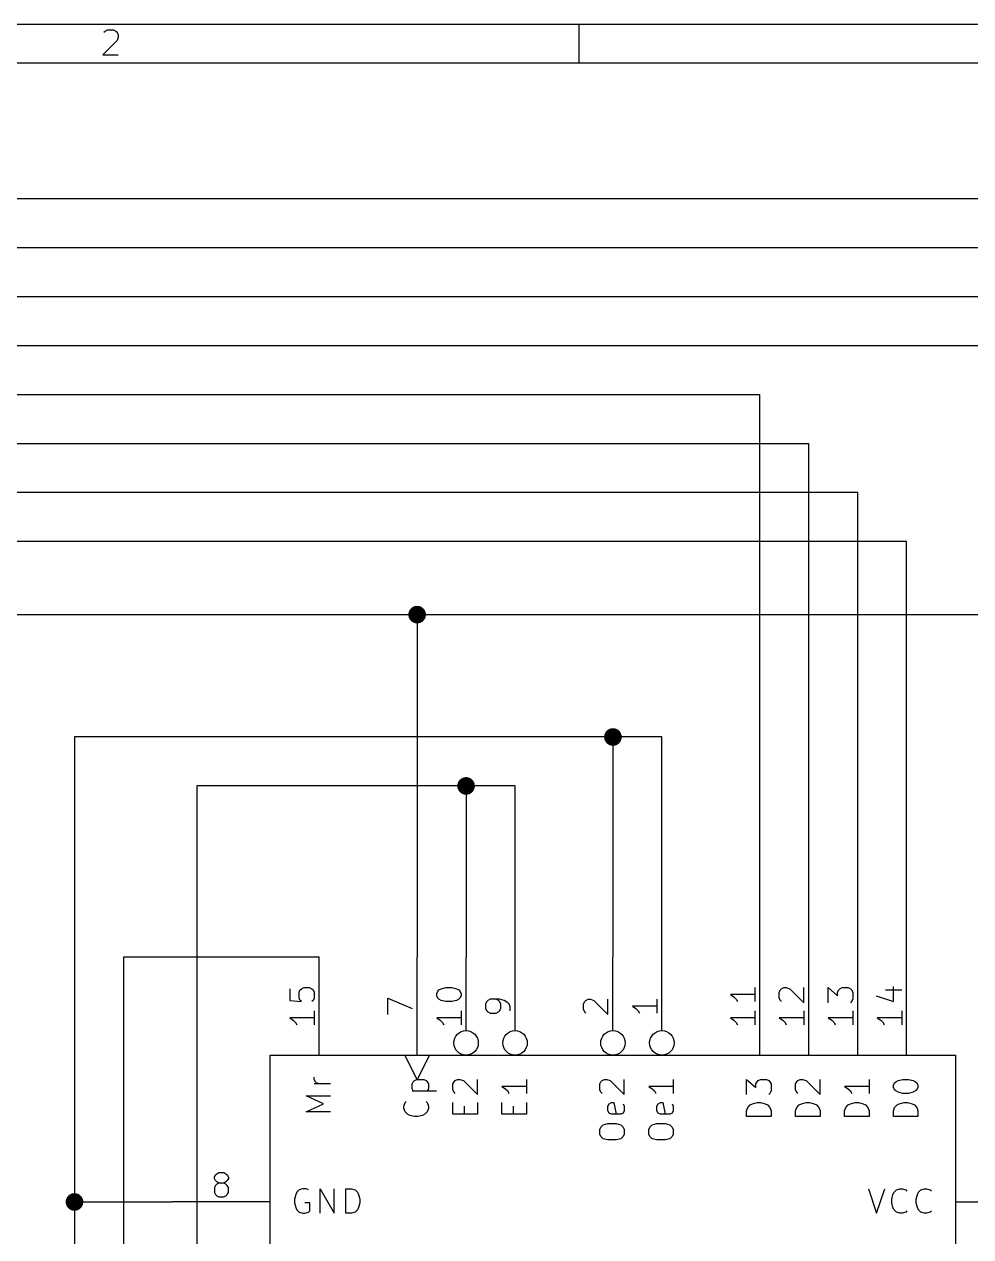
# Model space of a CAD drawing. Extents: x 0.4 to 11.3, y -7.9 to -0.4.
# Drawn here: x 3.197 to 5.131, y -2.871 to -0.394 of the extents above; entities that cross this region are included whole.
import ezdxf

# ---------------------------------------------------------------- set-up
doc = ezdxf.new("R2010")
doc.units = 0
doc.header["$MEASUREMENT"] = 0
for name, color, linetype in [('CYAN2', 4, 'CONTINUOUS'), ('GREEN3', 91, 'CONTINUOUS'), ('LYELLOW', 51, 'CONTINUOUS'), ('RED2', 1, 'CONTINUOUS'), ('RED3', 11, 'CONTINUOUS')]:
    doc.layers.add(name, color=color, linetype=linetype)

msp = doc.modelspace()

# ---------------------------------------------------------------- linework, layer by layer
at = {"layer": 'CYAN2', "linetype": 'CONTINUOUS'}
for p, q in [((3.7898, -2.5495), (3.7898, -2.5448)), ((3.7922, -2.5543), (3.7898, -2.5495)), ((3.9946, -2.5519), (3.9993, -2.5495)), ((3.9993, -2.5495), (4.0136, -2.5495)), ((4.0136, -2.5495), (4.0184, -2.5519)), ((4.0779, -2.5519), (4.0827, -2.5495)), ((4.0827, -2.5495), (4.0874, -2.5495)), ((4.0874, -2.5495), (4.0946, -2.5519)), ((4.1231, -2.5805), (4.1231, -2.5495)), ((4.2231, -2.5495), (4.2231, -2.5781)), ((4.3779, -2.5519), (4.3827, -2.5495)), ((4.3827, -2.5495), (4.3874, -2.5495)), ((4.3874, -2.5495), (4.3946, -2.5519)), ((4.4231, -2.5805), (4.4231, -2.5495)), ((4.5231, -2.5495), (4.5231, -2.5781)), ((4.6731, -2.5805), (4.6731, -2.5495)), ((4.6731, -2.5495), (4.6922, -2.5662)), ((4.6969, -2.5519), (4.7017, -2.5495)), ((4.7017, -2.5495), (4.7136, -2.5495)), ((4.7136, -2.5495), (4.7184, -2.5519)), ((4.7779, -2.5519), (4.7827, -2.5495)), ((4.7827, -2.5495), (4.7874, -2.5495)), ((4.7874, -2.5495), (4.7946, -2.5519)), ((4.8231, -2.5805), (4.8231, -2.5495)), ((4.9231, -2.5495), (4.9231, -2.5781)), ((4.9827, -2.5519), (4.9922, -2.5495)), ((4.9922, -2.5495), (5.0041, -2.5495)), ((5.0041, -2.5495), (5.0136, -2.5519)), ((3.8231, -2.559), (3.7898, -2.559)), ((3.7946, -2.5567), (3.7922, -2.5543)), ((3.7993, -2.559), (3.7946, -2.5567)), ((3.9898, -2.559), (3.9922, -2.5543)), ((3.9898, -2.5686), (3.9898, -2.559)), ((3.9922, -2.5733), (3.9898, -2.5686)), ((3.9898, -2.5733), (4.0398, -2.5733)), ((3.9922, -2.5543), (3.9946, -2.5519)), ((4.0184, -2.5519), (4.0208, -2.5543)), ((4.0208, -2.5543), (4.0231, -2.559)), ((4.0231, -2.5686), (4.0208, -2.5733)), ((4.0231, -2.559), (4.0231, -2.5686)), ((4.0731, -2.559), (4.0755, -2.5543)), ((4.0731, -2.5709), (4.0731, -2.559)), ((4.0755, -2.5757), (4.0731, -2.5709)), ((4.0755, -2.5543), (4.0779, -2.5519)), ((4.0779, -2.5781), (4.0755, -2.5757)), ((4.0946, -2.5519), (4.1231, -2.5805)), ((4.2231, -2.5638), (4.1731, -2.5638)), ((4.1731, -2.5638), (4.1803, -2.5686)), ((4.1803, -2.5686), (4.185, -2.5733)), ((4.185, -2.5733), (4.1874, -2.5781)), ((4.3731, -2.559), (4.3755, -2.5543)), ((4.3731, -2.5709), (4.3731, -2.559)), ((4.3755, -2.5757), (4.3731, -2.5709)), ((4.3755, -2.5543), (4.3779, -2.5519)), ((4.3779, -2.5781), (4.3755, -2.5757)), ((4.3946, -2.5519), (4.4231, -2.5805)), ((4.5231, -2.5638), (4.4731, -2.5638)), ((4.4731, -2.5638), (4.4803, -2.5686)), ((4.4803, -2.5686), (4.485, -2.5733)), ((4.485, -2.5733), (4.4874, -2.5781)), ((4.6922, -2.559), (4.6946, -2.5543)), ((4.6922, -2.5662), (4.6922, -2.559)), ((4.6946, -2.5543), (4.6969, -2.5519)), ((4.7184, -2.5519), (4.7208, -2.5543)), ((4.7208, -2.5543), (4.7231, -2.559)), ((4.7231, -2.5733), (4.7208, -2.5781)), ((4.7231, -2.559), (4.7231, -2.5733)), ((4.7731, -2.559), (4.7755, -2.5543)), ((4.7731, -2.5709), (4.7731, -2.559)), ((4.7755, -2.5757), (4.7731, -2.5709)), ((4.7755, -2.5543), (4.7779, -2.5519)), ((4.7779, -2.5781), (4.7755, -2.5757)), ((4.7946, -2.5519), (4.8231, -2.5805)), ((4.9231, -2.5638), (4.8731, -2.5638)), ((4.8731, -2.5638), (4.8803, -2.5686)), ((4.8803, -2.5686), (4.885, -2.5733)), ((4.885, -2.5733), (4.8874, -2.5781)), ((4.9731, -2.5614), (4.9755, -2.5567)), ((4.9731, -2.5662), (4.9731, -2.5614)), ((4.9755, -2.5709), (4.9731, -2.5662)), ((4.9755, -2.5567), (4.9779, -2.5543)), ((4.9779, -2.5733), (4.9755, -2.5709)), ((4.9779, -2.5543), (4.9827, -2.5519)), ((4.9827, -2.5757), (4.9779, -2.5733)), ((4.9922, -2.5781), (4.9827, -2.5757)), ((5.0136, -2.5757), (5.0041, -2.5781)), ((5.0136, -2.5519), (5.0184, -2.5543)), ((5.0184, -2.5733), (5.0136, -2.5757)), ((5.0184, -2.5543), (5.0208, -2.5567)), ((5.0208, -2.5709), (5.0184, -2.5733)), ((5.0208, -2.5567), (5.0231, -2.5614)), ((5.0231, -2.5662), (5.0208, -2.5709)), ((5.0231, -2.5614), (5.0231, -2.5662)), ((3.8088, -2.5995), (3.7731, -2.5829)), ((3.7731, -2.5829), (3.8231, -2.5829)), ((3.7731, -2.6162), (3.8088, -2.5995)), ((3.9731, -2.6043), (3.9755, -2.5971)), ((3.9755, -2.5971), (3.9779, -2.5948)), ((4.0184, -2.5948), (4.0208, -2.5971)), ((4.0208, -2.5971), (4.0231, -2.6043)), ((4.0731, -2.6209), (4.0731, -2.5971)), ((4.1231, -2.5971), (4.1231, -2.6209)), ((4.1731, -2.6209), (4.1731, -2.5971)), ((4.2231, -2.5971), (4.2231, -2.6209)), ((4.3898, -2.6043), (4.3922, -2.5995)), ((4.3922, -2.5995), (4.3969, -2.5971)), ((4.3969, -2.5971), (4.4017, -2.5971)), ((4.4017, -2.5971), (4.4065, -2.6209)), ((4.4208, -2.5995), (4.4231, -2.6043)), ((4.4898, -2.6043), (4.4922, -2.5995)), ((4.4922, -2.5995), (4.4969, -2.5971)), ((4.4969, -2.5971), (4.5017, -2.5971)), ((4.5017, -2.5971), (4.5065, -2.6209)), ((4.5208, -2.5995), (4.5231, -2.6043)), ((4.6803, -2.6019), (4.685, -2.5995)), ((4.685, -2.5995), (4.6946, -2.5971)), ((4.6946, -2.5971), (4.7017, -2.5971)), ((4.7017, -2.5971), (4.7112, -2.5995)), ((4.7112, -2.5995), (4.716, -2.6019)), ((4.7208, -2.5781), (4.7184, -2.5805)), ((4.7803, -2.6019), (4.785, -2.5995)), ((4.785, -2.5995), (4.7946, -2.5971)), ((4.7946, -2.5971), (4.8017, -2.5971)), ((4.8017, -2.5971), (4.8112, -2.5995)), ((4.8112, -2.5995), (4.816, -2.6019)), ((4.8803, -2.6019), (4.885, -2.5995)), ((4.885, -2.5995), (4.8946, -2.5971)), ((4.8946, -2.5971), (4.9017, -2.5971)), ((4.9017, -2.5971), (4.9112, -2.5995)), ((4.9112, -2.5995), (4.916, -2.6019)), ((4.9803, -2.6019), (4.985, -2.5995)), ((4.985, -2.5995), (4.9946, -2.5971)), ((5.0041, -2.5781), (4.9922, -2.5781)), ((4.9946, -2.5971), (5.0017, -2.5971)), ((5.0017, -2.5971), (5.0112, -2.5995)), ((5.0112, -2.5995), (5.016, -2.6019)), ((3.8231, -2.6162), (3.7731, -2.6162)), ((3.9731, -2.609), (3.9731, -2.6043)), ((3.9755, -2.6162), (3.9731, -2.609)), ((3.9803, -2.6209), (3.9755, -2.6162)), ((3.985, -2.6233), (3.9803, -2.6209)), ((3.9946, -2.6257), (3.985, -2.6233)), ((4.0017, -2.6257), (3.9946, -2.6257)), ((4.0112, -2.6233), (4.0017, -2.6257)), ((4.016, -2.6209), (4.0112, -2.6233)), ((4.0208, -2.6162), (4.016, -2.6209)), ((4.0231, -2.609), (4.0208, -2.6162)), ((4.0231, -2.6043), (4.0231, -2.609)), ((4.1231, -2.6209), (4.0731, -2.6209)), ((4.0969, -2.6209), (4.0969, -2.6043)), ((4.2231, -2.6209), (4.1731, -2.6209)), ((4.1969, -2.6209), (4.1969, -2.6043)), ((4.3898, -2.6138), (4.3898, -2.6043)), ((4.3922, -2.6186), (4.3898, -2.6138)), ((4.3969, -2.6209), (4.3922, -2.6186)), ((4.416, -2.6209), (4.3969, -2.6209)), ((4.4208, -2.6186), (4.416, -2.6209)), ((4.4231, -2.6138), (4.4208, -2.6186)), ((4.4231, -2.6043), (4.4231, -2.6138)), ((4.4898, -2.6138), (4.4898, -2.6043)), ((4.4922, -2.6186), (4.4898, -2.6138)), ((4.4969, -2.6209), (4.4922, -2.6186)), ((4.516, -2.6209), (4.4969, -2.6209)), ((4.5208, -2.6186), (4.516, -2.6209)), ((4.5231, -2.6138), (4.5208, -2.6186)), ((4.5231, -2.6043), (4.5231, -2.6138)), ((4.6731, -2.6138), (4.6755, -2.6067)), ((4.6731, -2.6257), (4.6731, -2.6138)), ((4.7231, -2.6257), (4.6731, -2.6257)), ((4.6755, -2.6067), (4.6803, -2.6019)), ((4.716, -2.6019), (4.7208, -2.6067)), ((4.7208, -2.6067), (4.7231, -2.6138)), ((4.7231, -2.6138), (4.7231, -2.6257)), ((4.7731, -2.6138), (4.7755, -2.6067)), ((4.7731, -2.6257), (4.7731, -2.6138)), ((4.8231, -2.6257), (4.7731, -2.6257)), ((4.7755, -2.6067), (4.7803, -2.6019)), ((4.816, -2.6019), (4.8208, -2.6067)), ((4.8208, -2.6067), (4.8231, -2.6138)), ((4.8231, -2.6138), (4.8231, -2.6257)), ((4.8731, -2.6138), (4.8755, -2.6067)), ((4.8731, -2.6257), (4.8731, -2.6138)), ((4.9231, -2.6257), (4.8731, -2.6257)), ((4.8755, -2.6067), (4.8803, -2.6019)), ((4.916, -2.6019), (4.9208, -2.6067)), ((4.9208, -2.6067), (4.9231, -2.6138)), ((4.9231, -2.6138), (4.9231, -2.6257)), ((4.9731, -2.6138), (4.9755, -2.6067)), ((4.9731, -2.6257), (4.9731, -2.6138)), ((5.0231, -2.6257), (4.9731, -2.6257)), ((4.9755, -2.6067), (4.9803, -2.6019)), ((5.016, -2.6019), (5.0208, -2.6067)), ((5.0208, -2.6067), (5.0231, -2.6138)), ((5.0231, -2.6138), (5.0231, -2.6257)), ((4.3731, -2.6519), (4.3755, -2.6471)), ((4.3755, -2.6471), (4.3803, -2.6424)), ((4.3803, -2.6424), (4.3898, -2.64)), ((4.3898, -2.64), (4.4065, -2.64)), ((4.4065, -2.64), (4.416, -2.6424)), ((4.416, -2.6424), (4.4208, -2.6471)), ((4.4208, -2.6471), (4.4231, -2.6519)), ((4.4731, -2.6519), (4.4755, -2.6471)), ((4.4755, -2.6471), (4.4803, -2.6424)), ((4.4803, -2.6424), (4.4898, -2.64)), ((4.4898, -2.64), (4.5065, -2.64)), ((4.5065, -2.64), (4.516, -2.6424)), ((4.516, -2.6424), (4.5208, -2.6471)), ((4.5208, -2.6471), (4.5231, -2.6519)), ((4.3731, -2.6614), (4.3731, -2.6519)), ((4.3755, -2.6662), (4.3731, -2.6614)), ((4.3803, -2.671), (4.3755, -2.6662)), ((4.3898, -2.6733), (4.3803, -2.671)), ((4.4065, -2.6733), (4.3898, -2.6733)), ((4.416, -2.671), (4.4065, -2.6733)), ((4.4208, -2.6662), (4.416, -2.671)), ((4.4231, -2.6614), (4.4208, -2.6662)), ((4.4231, -2.6519), (4.4231, -2.6614)), ((4.4731, -2.6614), (4.4731, -2.6519)), ((4.4755, -2.6662), (4.4731, -2.6614)), ((4.4803, -2.671), (4.4755, -2.6662)), ((4.4898, -2.6733), (4.4803, -2.671)), ((4.5065, -2.6733), (4.4898, -2.6733)), ((4.516, -2.671), (4.5065, -2.6733)), ((4.5208, -2.6662), (4.516, -2.671)), ((4.5231, -2.6614), (4.5208, -2.6662)), ((4.5231, -2.6519), (4.5231, -2.6614)), ((3.7662, -2.7731), (3.759, -2.7755)), ((3.7733, -2.7731), (3.7662, -2.7731)), ((3.7781, -2.7755), (3.7733, -2.7731)), ((3.8019, -2.8231), (3.8019, -2.7731)), ((3.8019, -2.7731), (3.8305, -2.8231)), ((3.8305, -2.8231), (3.8305, -2.7731)), ((3.8543, -2.8231), (3.8543, -2.7731)), ((3.8543, -2.7731), (3.8662, -2.7731)), ((3.8662, -2.7731), (3.8733, -2.7755)), ((4.9219, -2.7731), (4.9386, -2.8231)), ((4.9386, -2.8231), (4.9552, -2.7731)), ((4.979, -2.7755), (4.9862, -2.7731)), ((4.9862, -2.7731), (4.9909, -2.7731)), ((4.9909, -2.7731), (4.9981, -2.7755)), ((5.029, -2.7755), (5.0362, -2.7731)), ((5.0362, -2.7731), (5.0409, -2.7731)), ((5.0409, -2.7731), (5.0481, -2.7755)), ((3.7519, -2.785), (3.7495, -2.7946)), ((3.7495, -2.7946), (3.7495, -2.8017)), ((3.7543, -2.7803), (3.7519, -2.785)), ((3.759, -2.7755), (3.7543, -2.7803)), ((3.8733, -2.7755), (3.8781, -2.7803)), ((3.8781, -2.7803), (3.8805, -2.785)), ((3.8805, -2.785), (3.8829, -2.7946)), ((3.8829, -2.7946), (3.8829, -2.8017)), ((4.9695, -2.7946), (4.9719, -2.785)), ((4.9695, -2.8017), (4.9695, -2.7946)), ((4.9719, -2.785), (4.9743, -2.7803)), ((4.9743, -2.7803), (4.979, -2.7755)), ((4.9981, -2.7755), (5.0005, -2.7779)), ((5.0195, -2.7946), (5.0219, -2.785)), ((5.0195, -2.8017), (5.0195, -2.7946)), ((5.0219, -2.785), (5.0243, -2.7803)), ((5.0243, -2.7803), (5.029, -2.7755)), ((5.0481, -2.7755), (5.0505, -2.7779)), ((3.7495, -2.8017), (3.7519, -2.8112)), ((3.7519, -2.8112), (3.7543, -2.816)), ((3.7543, -2.816), (3.759, -2.8208)), ((3.759, -2.8208), (3.7662, -2.8231)), ((3.7662, -2.8231), (3.7709, -2.8231)), ((3.7805, -2.8017), (3.7709, -2.8017)), ((3.7709, -2.8231), (3.7781, -2.8208)), ((3.7781, -2.8208), (3.7805, -2.8184)), ((3.7805, -2.8184), (3.7805, -2.8017)), ((3.8662, -2.8231), (3.8543, -2.8231)), ((3.8733, -2.8208), (3.8662, -2.8231)), ((3.8781, -2.816), (3.8733, -2.8208)), ((3.8805, -2.8112), (3.8781, -2.816)), ((3.8829, -2.8017), (3.8805, -2.8112)), ((4.9719, -2.8112), (4.9695, -2.8017)), ((4.9743, -2.816), (4.9719, -2.8112)), ((4.979, -2.8208), (4.9743, -2.816)), ((4.9862, -2.8231), (4.979, -2.8208)), ((4.9909, -2.8231), (4.9862, -2.8231)), ((4.9981, -2.8208), (4.9909, -2.8231)), ((5.0005, -2.8184), (4.9981, -2.8208)), ((5.0219, -2.8112), (5.0195, -2.8017)), ((5.0243, -2.816), (5.0219, -2.8112)), ((5.029, -2.8208), (5.0243, -2.816)), ((5.0362, -2.8231), (5.029, -2.8208)), ((5.0409, -2.8231), (5.0362, -2.8231)), ((5.0481, -2.8208), (5.0409, -2.8231)), ((5.0505, -2.8184), (5.0481, -2.8208))]:
    msp.add_line(p, q, dxfattribs=at)
at = {"layer": 'GREEN3', "linetype": 'CONTINUOUS'}
for p, q in [((1.55, -0.75), (7.1, -0.75)), ((1.65, -0.85), (7.2, -0.85)), ((1.75, -0.95), (7.3, -0.95)), ((1.85, -1.05), (7.4, -1.05)), ((1.95, -1.15), (4.7, -1.15)), ((4.7, -2.3), (4.7, -1.15)), ((2.05, -1.25), (4.8, -1.25)), ((4.8, -2.3), (4.8, -1.25)), ((2.15, -1.35), (4.9, -1.35)), ((4.9, -2.3), (4.9, -1.35)), ((2.25, -1.45), (5, -1.45)), ((5, -2.3), (5, -1.45)), ((1.2, -1.6), (4, -1.6)), ((4, -1.6), (4, -2.3)), ((4, -1.6), (6.4, -1.6)), ((3.3, -1.85), (3.3, -2.8)), ((4.4, -1.85), (3.3, -1.85)), ((4.5, -1.85), (4.4, -1.85)), ((4.4, -1.85), (4.4, -2.3)), ((4.5, -2.3), (4.5, -1.85)), ((3.55, -1.95), (3.55, -3.65)), ((4.1, -1.95), (3.55, -1.95)), ((4.1, -1.95), (4.1, -2.3)), ((4.2, -1.95), (4.1, -1.95)), ((4.2, -2.3), (4.2, -1.95)), ((3.8, -2.3), (3.4, -2.3)), ((3.4, -2.3), (3.4, -3.9)), ((3.3, -2.8), (3.5, -2.8)), ((3.3, -2.8), (3.3, -4.1))]:
    msp.add_line(p, q, dxfattribs=at)
at = {"layer": 'GREEN3', "const_width": 0.018}
for points in [[(3.991, -1.6, 1), (4.009, -1.6, 1)], [(4.391, -1.85, 1), (4.409, -1.85, 1)], [(4.091, -1.95, 1), (4.109, -1.95, 1)], [(3.291, -2.8, 1), (3.309, -2.8, 1)]]:
    msp.add_lwpolyline(points, format="xyb", close=True, dxfattribs=at)
at = {"layer": 'LYELLOW', "linetype": 'CONTINUOUS'}
for p, q in [((3.7, -3.1), (3.7, -2.5)), ((3.7, -2.5), (5.1, -2.5)), ((5.1, -2.5), (5.1, -3.1))]:
    msp.add_line(p, q, dxfattribs=at)
at = {"layer": 'RED2', "linetype": 'CONTINUOUS'}
for p, q in [((0.3937, -0.3937), (11.2993, -0.3937)), ((4.3307, -0.4724), (4.3307, -0.3937)), ((3.3601, -0.4101), (3.3625, -0.4077)), ((3.3625, -0.4077), (3.3674, -0.4053)), ((3.3674, -0.4053), (3.3796, -0.4053)), ((3.3796, -0.4053), (3.3845, -0.4077)), ((3.3845, -0.4077), (3.3869, -0.4101)), ((3.3869, -0.4101), (3.3893, -0.415)), ((3.3893, -0.4199), (3.3869, -0.4272)), ((3.3893, -0.415), (3.3893, -0.4199)), ((3.3869, -0.4272), (3.3576, -0.4564)), ((3.3576, -0.4564), (3.3893, -0.4564)), ((0.4724, -0.4724), (11.2206, -0.4724)), ((3.8, -2.5), (3.8, -2.3)), ((4, -2.5), (4, -2.3)), ((4.1, -2.45), (4.1, -2.3)), ((4.2, -2.45), (4.2, -2.3)), ((4.4, -2.45), (4.4, -2.3)), ((4.5, -2.45), (4.5, -2.3)), ((4.7, -2.5), (4.7, -2.3)), ((4.8, -2.5), (4.8, -2.3)), ((4.9, -2.5), (4.9, -2.3)), ((5, -2.5), (5, -2.3)), ((3.7, -3.1), (3.7, -2.5)), ((3.7, -2.5), (5.1, -2.5)), ((4, -2.55), (3.975, -2.5)), ((4.025, -2.5), (4, -2.55)), ((5.1, -2.5), (5.1, -3.1)), ((3.7, -2.8), (3.5, -2.8)), ((5.1, -2.8), (5.3, -2.8))]:
    msp.add_line(p, q, dxfattribs=at)
at = {"layer": 'RED2'}
for centre in [(4.1, -2.475), (4.2, -2.475), (4.4, -2.475), (4.5, -2.475)]:
    msp.add_circle(centre, 0.025, dxfattribs=at)
at = {"layer": 'RED3', "linetype": 'CONTINUOUS'}
for p, q in [((3.7399, -2.3643), (3.7399, -2.3881)), ((3.7589, -2.3714), (3.7613, -2.3667)), ((3.7589, -2.3833), (3.7589, -2.3714)), ((3.7613, -2.3667), (3.7637, -2.3643)), ((3.7637, -2.3643), (3.7684, -2.3619)), ((3.7684, -2.3619), (3.7804, -2.3619)), ((3.7804, -2.3619), (3.7851, -2.3643)), ((3.7851, -2.3643), (3.7875, -2.3667)), ((3.7875, -2.3667), (3.7899, -2.3714)), ((3.7899, -2.3714), (3.7899, -2.3833)), ((4.0399, -2.3738), (4.0423, -2.369)), ((4.0399, -2.3786), (4.0399, -2.3738)), ((4.0423, -2.369), (4.0446, -2.3667)), ((4.0446, -2.3667), (4.0494, -2.3643)), ((4.0494, -2.3643), (4.0589, -2.3619)), ((4.0589, -2.3619), (4.0708, -2.3619)), ((4.0708, -2.3619), (4.0804, -2.3643)), ((4.0804, -2.3643), (4.0851, -2.3667)), ((4.0851, -2.3667), (4.0875, -2.369)), ((4.0875, -2.369), (4.0899, -2.3738)), ((4.0899, -2.3738), (4.0899, -2.3786)), ((4.6899, -2.3762), (4.6399, -2.3762)), ((4.6399, -2.3762), (4.647, -2.3809)), ((4.6899, -2.3619), (4.6899, -2.3905)), ((4.7399, -2.3714), (4.7423, -2.3667)), ((4.7399, -2.3833), (4.7399, -2.3714)), ((4.7423, -2.3667), (4.7446, -2.3643)), ((4.7446, -2.3643), (4.7494, -2.3619)), ((4.7494, -2.3619), (4.7542, -2.3619)), ((4.7542, -2.3619), (4.7613, -2.3643)), ((4.7613, -2.3643), (4.7899, -2.3929)), ((4.7899, -2.3929), (4.7899, -2.3619)), ((4.8399, -2.3929), (4.8399, -2.3619)), ((4.8399, -2.3619), (4.8589, -2.3786)), ((4.8589, -2.3714), (4.8613, -2.3667)), ((4.8589, -2.3786), (4.8589, -2.3714)), ((4.8613, -2.3667), (4.8637, -2.3643)), ((4.8637, -2.3643), (4.8684, -2.3619)), ((4.8684, -2.3619), (4.8804, -2.3619)), ((4.8804, -2.3619), (4.8851, -2.3643)), ((4.8851, -2.3643), (4.8875, -2.3667)), ((4.8875, -2.3667), (4.8899, -2.3714)), ((4.8899, -2.3714), (4.8899, -2.3857)), ((4.9565, -2.3667), (4.9899, -2.3667)), ((4.9732, -2.3905), (4.9732, -2.3595)), ((3.7399, -2.3881), (3.7637, -2.3905)), ((3.7613, -2.3881), (3.7589, -2.3833)), ((3.7637, -2.3905), (3.7613, -2.3881)), ((3.7875, -2.3881), (3.7851, -2.3905)), ((3.7899, -2.3833), (3.7875, -2.3881)), ((3.9399, -2.4167), (3.9399, -2.3833)), ((3.9399, -2.3833), (3.9899, -2.4048)), ((4.0423, -2.3833), (4.0399, -2.3786)), ((4.0446, -2.3857), (4.0423, -2.3833)), ((4.0494, -2.3881), (4.0446, -2.3857)), ((4.0589, -2.3905), (4.0494, -2.3881)), ((4.0708, -2.3905), (4.0589, -2.3905)), ((4.0804, -2.3881), (4.0708, -2.3905)), ((4.0851, -2.3857), (4.0804, -2.3881)), ((4.0875, -2.3833), (4.0851, -2.3857)), ((4.0899, -2.3786), (4.0875, -2.3833)), ((4.1423, -2.3905), (4.1399, -2.3952)), ((4.1399, -2.3952), (4.1399, -2.4048)), ((4.1446, -2.3881), (4.1423, -2.3905)), ((4.1494, -2.3857), (4.1446, -2.3881)), ((4.1684, -2.3857), (4.1494, -2.3857)), ((4.1661, -2.3881), (4.1613, -2.3857)), ((4.1684, -2.3905), (4.1661, -2.3881)), ((4.178, -2.3881), (4.1684, -2.3857)), ((4.1708, -2.3952), (4.1684, -2.3905)), ((4.1708, -2.4048), (4.1708, -2.3952)), ((4.1851, -2.3929), (4.178, -2.3881)), ((4.1875, -2.3952), (4.1851, -2.3929)), ((4.1899, -2.4), (4.1875, -2.3952)), ((4.1899, -2.4095), (4.1899, -2.4)), ((4.3399, -2.3952), (4.3423, -2.3905)), ((4.3399, -2.4071), (4.3399, -2.3952)), ((4.3423, -2.3905), (4.3446, -2.3881)), ((4.3446, -2.3881), (4.3494, -2.3857)), ((4.3494, -2.3857), (4.3542, -2.3857)), ((4.3542, -2.3857), (4.3613, -2.3881)), ((4.3613, -2.3881), (4.3899, -2.4167)), ((4.3899, -2.4167), (4.3899, -2.3857)), ((4.4899, -2.4), (4.4399, -2.4)), ((4.4399, -2.4), (4.447, -2.4048)), ((4.4899, -2.3857), (4.4899, -2.4143)), ((4.647, -2.3809), (4.6518, -2.3857)), ((4.6518, -2.3857), (4.6542, -2.3905)), ((4.7423, -2.3881), (4.7399, -2.3833)), ((4.7446, -2.3905), (4.7423, -2.3881)), ((4.8875, -2.3905), (4.8851, -2.3929)), ((4.8899, -2.3857), (4.8875, -2.3905)), ((4.9375, -2.3786), (4.9732, -2.3905)), ((3.7899, -2.4238), (3.7399, -2.4238)), ((3.7399, -2.4238), (3.747, -2.4286)), ((3.7899, -2.4095), (3.7899, -2.4381)), ((4.0899, -2.4238), (4.0399, -2.4238)), ((4.0399, -2.4238), (4.047, -2.4286)), ((4.0899, -2.4095), (4.0899, -2.4381)), ((4.1399, -2.4048), (4.1423, -2.4095)), ((4.1423, -2.4095), (4.1446, -2.4119)), ((4.1446, -2.4119), (4.1494, -2.4143)), ((4.1494, -2.4143), (4.1613, -2.4143)), ((4.1613, -2.4143), (4.1661, -2.4119)), ((4.1661, -2.4119), (4.1684, -2.4095)), ((4.1684, -2.4095), (4.1708, -2.4048)), ((4.3423, -2.4119), (4.3399, -2.4071)), ((4.3446, -2.4143), (4.3423, -2.4119)), ((4.447, -2.4048), (4.4518, -2.4095)), ((4.4518, -2.4095), (4.4542, -2.4143)), ((4.6899, -2.4238), (4.6399, -2.4238)), ((4.6399, -2.4238), (4.647, -2.4286)), ((4.6899, -2.4095), (4.6899, -2.4381)), ((4.7899, -2.4238), (4.7399, -2.4238)), ((4.7399, -2.4238), (4.747, -2.4286)), ((4.7899, -2.4095), (4.7899, -2.4381)), ((4.8899, -2.4238), (4.8399, -2.4238)), ((4.8399, -2.4238), (4.847, -2.4286)), ((4.8899, -2.4095), (4.8899, -2.4381)), ((4.9899, -2.4238), (4.9399, -2.4238)), ((4.9399, -2.4238), (4.947, -2.4286)), ((4.9899, -2.4095), (4.9899, -2.4381)), ((3.747, -2.4286), (3.7518, -2.4333)), ((3.7518, -2.4333), (3.7542, -2.4381)), ((4.047, -2.4286), (4.0518, -2.4333)), ((4.0518, -2.4333), (4.0542, -2.4381)), ((4.647, -2.4286), (4.6518, -2.4333)), ((4.6518, -2.4333), (4.6542, -2.4381)), ((4.747, -2.4286), (4.7518, -2.4333)), ((4.7518, -2.4333), (4.7542, -2.4381)), ((4.847, -2.4286), (4.8518, -2.4333)), ((4.8518, -2.4333), (4.8542, -2.4381)), ((4.947, -2.4286), (4.9518, -2.4333)), ((4.9518, -2.4333), (4.9542, -2.4381)), ((3.5857, -2.7494), (3.5881, -2.7446)), ((3.5857, -2.7518), (3.5857, -2.7494)), ((3.5881, -2.7446), (3.5905, -2.7423)), ((3.5905, -2.7423), (3.5952, -2.7399)), ((3.5952, -2.7399), (3.6048, -2.7399)), ((3.6048, -2.7399), (3.6095, -2.7423)), ((3.6095, -2.7423), (3.6119, -2.7446)), ((3.6119, -2.7446), (3.6143, -2.7494)), ((3.6143, -2.7494), (3.6143, -2.7518)), ((3.5881, -2.7565), (3.5857, -2.7518)), ((3.5881, -2.7661), (3.5857, -2.7708)), ((3.5857, -2.7708), (3.5857, -2.7804)), ((3.5905, -2.7589), (3.5881, -2.7565)), ((3.5905, -2.7637), (3.5881, -2.7661)), ((3.5952, -2.7613), (3.5905, -2.7589)), ((3.5952, -2.7613), (3.5905, -2.7637)), ((3.6048, -2.7613), (3.5952, -2.7613)), ((3.6095, -2.7589), (3.6048, -2.7613)), ((3.6095, -2.7637), (3.6048, -2.7613)), ((3.6119, -2.7565), (3.6095, -2.7589)), ((3.6119, -2.7661), (3.6095, -2.7637)), ((3.6143, -2.7518), (3.6119, -2.7565)), ((3.6143, -2.7708), (3.6119, -2.7661)), ((3.6143, -2.7804), (3.6143, -2.7708)), ((3.5857, -2.7804), (3.5881, -2.7851)), ((3.5881, -2.7851), (3.5905, -2.7875)), ((3.5905, -2.7875), (3.5952, -2.7899)), ((3.5952, -2.7899), (3.6048, -2.7899)), ((3.6048, -2.7899), (3.6095, -2.7875)), ((3.6095, -2.7875), (3.6119, -2.7851)), ((3.6119, -2.7851), (3.6143, -2.7804))]:
    msp.add_line(p, q, dxfattribs=at)

doc.saveas('drawing.dxf')
